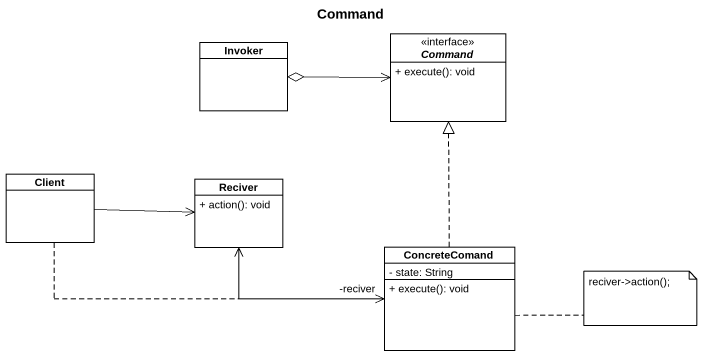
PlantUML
@startuml
title Command
hide circle
hide empty members
skinparam classAttributeIconSize 0
class Invoker
interface Command <<interface>> {
  + execute(): void
}
class Client
class Reciver {
  + action(): void
}
class ConcreteComand {
  - state: String
  + execute(): void
}
Command <-left-o Invoker
Client -right-> Reciver
Client .right.> ConcreteComand
ConcreteComand .up.|> Command
ConcreteComand "-reciver" -left-> Reciver
note right of ConcreteComand : reciver->action();
@enduml
